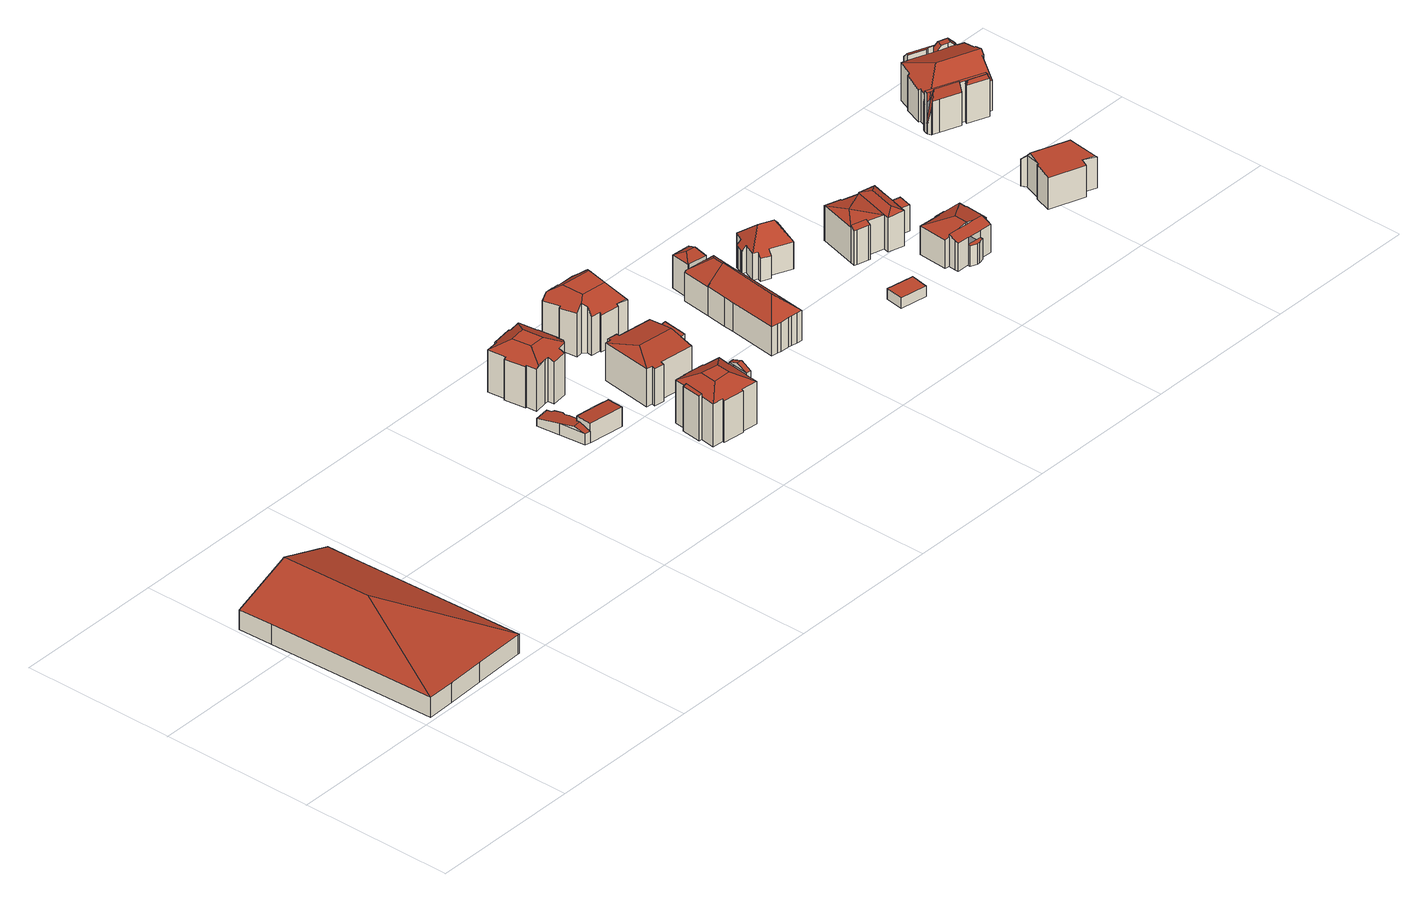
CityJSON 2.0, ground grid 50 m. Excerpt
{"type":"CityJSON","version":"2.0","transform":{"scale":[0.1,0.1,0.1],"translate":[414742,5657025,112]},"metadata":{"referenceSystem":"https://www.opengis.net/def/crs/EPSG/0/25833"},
"CityObjects":{
"building1":{"type":"Building","attributes":{"name":"Universitätsklinikum Carl Gustav Carus Dresden","Dachtyp_tdc":"tdcHipAndGableRoof","Gemeindeschluessel":14612000,"Dachneigung":19.05,"QualitaetDacherkennung":10,"Geometrietyp2DReferenz":"3000","measuredHeight":13.38,"function":"31001_3051","roofType":"5000"},"geometry":[{"type":"Solid","lod":"2","boundaries":[[[[0,1,2,3]],[[1,4,5,2]],[[4,6,7,5]],[[6,8,9,7]],[[8,10,11,9]],[[10,12,13,11]],[[12,14,15,13]],[[14,16,17,15]],[[16,18,19,17]],[[18,20,21,19]],[[20,0,3,21]],[[16,14,12,10,8,6,22]],[[6,4,1,0,22]],[[0,20,18,16,22]],[[3,2,5,7,9,11,13,15,17,19,21]]]],"semantics":{"surfaces":[{"type":"WallSurface"},{"type":"RoofSurface"},{"type":"GroundSurface"}],"values":[[0,0,0,0,0,0,0,0,0,0,0,1,1,1,2]]}}]},
"building2":{"type":"Building","attributes":{"Dachtyp_tdc":"tdcFreeFormRoof","Gemeindeschluessel":14612000,"Dachneigung":10.11,"QualitaetDacherkennung":31,"Geometrietyp2DReferenz":"3000","measuredHeight":4.65,"function":"31001_9998","roofType":"5000"},"geometry":[{"type":"Solid","lod":"2","boundaries":[[[[23,24,25,26]],[[24,27,28,25]],[[27,29,30,28]],[[29,31,32,30]],[[31,33,34,32]],[[33,35,36,34]],[[35,37,38,36]],[[37,39,40,38]],[[39,41,42,40]],[[41,43,44,42]],[[43,45,46,44]],[[45,23,26,46]],[[33,31,29,27,24,23,45,47,48,39,37,35]],[[43,41,48,47]],[[41,39,48]],[[45,43,47]],[[26,25,28,30,32,34,36,38,40,42,44,46]]]],"semantics":{"surfaces":[{"type":"WallSurface"},{"type":"RoofSurface"},{"type":"GroundSurface"}],"values":[[0,0,0,0,0,0,0,0,0,0,0,0,1,1,0,0,2]]}}]},
"building3":{"type":"Building","attributes":{"Dachtyp_tdc":"tdcPolyFlatRoof","Gemeindeschluessel":14612000,"Dachneigung":3.41,"QualitaetDacherkennung":66,"Geometrietyp2DReferenz":"3000","measuredHeight":6.45,"function":"31001_9998","roofType":"2100"},"geometry":[{"type":"Solid","lod":"2","boundaries":[[[[49,50,40,42]],[[50,51,38,40]],[[51,52,53,38]],[[52,54,55,53]],[[54,56,57,55]],[[56,58,59,57]],[[58,60,61,59]],[[60,49,42,61]],[[60,58,56,54,52,51,50,49]],[[42,40,38,53,55,57,59,61]]]],"semantics":{"surfaces":[{"type":"WallSurface"},{"type":"RoofSurface"},{"type":"GroundSurface"}],"values":[[0,0,0,0,0,0,0,0,1,2]]}}]},
"building4":{"type":"Building","attributes":{"Dachtyp_tdc":"tdcFreeFormRoof","Gemeindeschluessel":14612000,"Dachneigung":26.97,"QualitaetDacherkennung":45,"Geometrietyp2DReferenz":"3000","measuredHeight":16.95,"function":"31001_9998","roofType":"5000"},"geometry":[{"type":"Solid","lod":"2","boundaries":[[[[62,63,64,65]],[[63,66,67,64]],[[66,68,69,67]],[[68,70,71,69]],[[70,72,73,71]],[[72,74,75,73]],[[74,76,77,75]],[[76,78,79,77]],[[78,80,81,79]],[[80,82,83,81]],[[82,84,85,83]],[[84,86,87,85]],[[86,88,89,87]],[[88,90,91,89]],[[90,92,93,91]],[[92,94,95,93]],[[94,96,97,95]],[[96,98,99,97]],[[98,100,101,99]],[[100,102,103,101]],[[102,104,105,103]],[[104,62,65,105]],[[104,102,100,98,96,106,107,108,109,62]],[[108,110,111,74,72,70,68,66,63,109]],[[80,78,76,111,110,112,86,84,82]],[[107,106,94,92,90,88,86,112]],[[110,108,107,112]],[[96,94,106]],[[76,74,111]],[[63,62,109]],[[65,64,67,69,71,73,75,77,79,81,83,85,87,89,91,93,95,97,99,101,103,105]]]],"semantics":{"surfaces":[{"type":"WallSurface"},{"type":"RoofSurface"},{"type":"GroundSurface"}],"values":[[0,0,0,0,0,0,0,0,0,0,0,0,0,0,0,0,0,0,0,0,0,0,1,1,1,1,1,0,0,0,2]]}}]},
"building5":{"type":"Building","attributes":{"Gemeindeschluessel":14612000,"Geometrietyp2DReferenz":"3000","function":"31001_9998","roofType":"9999"},"children":["building5-1","building5-2","building5-3"]},
"building5-1":{"type":"BuildingPart","attributes":{"Dachtyp_tdc":"tdcCutTentRoof","Dachneigung":26.34,"QualitaetDacherkennung":52,"Geometrietyp2DReferenz":"3000","measuredHeight":16.93,"roofType":"9999"},"parents":["building5"],"geometry":[{"type":"MultiSurface","lod":"2","boundaries":[[[113,114,115,116]],[[117,118,119,120,121,122]],[[123,124,125,126,127,117,122,128]],[[129,130,131,132,133,123,128,134]],[[120,135,114,113,136,129,134,121]],[[134,128,122,121]],[[115,137,138,139,140,141,142,143,144,145,146,147,148,149,150,151,116]],[[114,135,137,115]],[[135,120,138,137]],[[120,119,139,138]],[[118,117,141,140]],[[117,127,142,141]],[[127,126,143,142]],[[126,125,144,143]],[[125,124,145,144]],[[124,123,146,145]],[[123,133,147,146]],[[133,132,148,147]],[[131,130,149]],[[130,129,150,149]],[[129,136,151,150]],[[136,113,116,151]]],"semantics":{"surfaces":[{"type":"WallSurface"},{"type":"RoofSurface"},{"type":"GroundSurface"}],"values":[0,1,1,1,1,1,2,0,0,0,0,0,0,0,0,0,0,0,0,0,0,0]}}]},
"building5-2":{"type":"BuildingPart","attributes":{"Dachtyp_tdc":"tdcPolyFlatRoof","Dachneigung":24.72,"QualitaetDacherkennung":38,"Geometrietyp2DReferenz":"3000","measuredHeight":15.4,"roofType":"2100"},"parents":["building5"],"geometry":[{"type":"MultiSurface","lod":"2","boundaries":[[[152,153,118,140,154]],[[155,139,119]],[[155,156,157,139]],[[156,152,154,157]],[[156,155,153,152]],[[154,140,139,157]]],"semantics":{"surfaces":[{"type":"WallSurface"},{"type":"RoofSurface"},{"type":"GroundSurface"}],"values":[0,0,0,0,1,2]}}]},
"building5-3":{"type":"BuildingPart","attributes":{"Dachtyp_tdc":"tdcGableRoof","Dachneigung":20.67,"QualitaetDacherkennung":90,"Geometrietyp2DReferenz":"3000","measuredHeight":16.35,"roofType":"3100"},"parents":["building5"],"geometry":[{"type":"MultiSurface","lod":"2","boundaries":[[[158,159,160,161]],[[159,162,149,160]],[[162,131,149]],[[163,158,161,148,132]],[[163,164,165,158]],[[159,165,164,162]],[[158,165,159]],[[162,164,163]],[[161,160,149,148]]],"semantics":{"surfaces":[{"type":"WallSurface"},{"type":"RoofSurface"},{"type":"GroundSurface"}],"values":[0,0,0,0,1,1,0,0,2]}}]},
"building6":{"type":"Building","attributes":{"Gemeindeschluessel":14612000,"Geometrietyp2DReferenz":"3000","function":"31001_9998","roofType":"9999"},"children":["building6-1","building6-2"]},
"building6-1":{"type":"BuildingPart","attributes":{"Dachtyp_tdc":"tdcHipAndGableRoof","Dachneigung":10.16,"QualitaetDacherkennung":40,"Geometrietyp2DReferenz":"3000","measuredHeight":14.16,"roofType":"5000"},"parents":["building6"],"geometry":[{"type":"MultiSurface","lod":"2","boundaries":[[[166,167,168,169]],[[167,170,171,168]],[[170,172,173,174,171]],[[175,176,177]],[[175,178,179,176]],[[178,180,181,179]],[[180,182,183,181]],[[182,184,185,183]],[[184,186,187,185]],[[186,188,189,187]],[[188,190,191,189]],[[190,192,193,191]],[[192,194,195,193]],[[194,166,169,195]],[[190,188,196]],[[188,186,184,182,180,178,175,197,196]],[[197,172,170,167,166,194,192,190,196]],[[169,168,171,174,198,176,179,181,183,185,187,189,191,193,195]]],"semantics":{"surfaces":[{"type":"WallSurface"},{"type":"RoofSurface"},{"type":"GroundSurface"}],"values":[0,0,0,0,0,0,0,0,0,0,0,0,0,0,1,1,1,2]}}]},
"building6-2":{"type":"BuildingPart","attributes":{"Dachtyp_tdc":"tdcPolyFlatRoof","Dachneigung":12.93,"QualitaetDacherkennung":74,"Geometrietyp2DReferenz":"3000","measuredHeight":13.48,"roofType":"2100"},"parents":["building6"],"geometry":[{"type":"MultiSurface","lod":"2","boundaries":[[[199,177,176,200]],[[173,201,202,174]],[[201,199,200,202]],[[201,173,203,177,199]],[[200,176,198,174,202]]],"semantics":{"surfaces":[{"type":"WallSurface"},{"type":"RoofSurface"},{"type":"GroundSurface"}],"values":[0,0,0,1,2]}}]},
"building7":{"type":"Building","attributes":{"Dachtyp_tdc":"tdcFreeFormRoof","Gemeindeschluessel":14612000,"Dachneigung":54.98,"QualitaetDacherkennung":36,"Geometrietyp2DReferenz":"3000","measuredHeight":18.36,"function":"31001_9998","roofType":"5000"},"geometry":[{"type":"Solid","lod":"2","boundaries":[[[[204,205,206,207]],[[205,208,209,206]],[[208,210,211,209]],[[210,212,213,211]],[[212,214,215,213]],[[214,216,217,215]],[[216,218,219,217]],[[218,220,221,219]],[[220,222,223,221]],[[222,224,225,223]],[[224,226,227,225]],[[226,228,229,227]],[[228,230,231,229]],[[230,232,233,231]],[[232,234,235,233]],[[234,236,237,235]],[[236,238,239,237]],[[238,240,241,239]],[[240,242,243,241]],[[242,244,245,243]],[[244,246,247,245]],[[246,204,207,247]],[[248,249,238,236,234,232,230,228,250,251]],[[242,240,249,248,252,253,204,246,244]],[[254,218,216,214,212,210,208,205,253,252,255]],[[222,220,254,255,251,250,226,224]],[[248,251,255,252]],[[220,218,254]],[[205,204,253]],[[228,226,250]],[[240,238,249]],[[207,206,209,211,213,215,217,219,221,223,225,227,229,231,233,235,237,239,241,243,245,247]]]],"semantics":{"surfaces":[{"type":"WallSurface"},{"type":"RoofSurface"},{"type":"GroundSurface"}],"values":[[0,0,0,0,0,0,0,0,0,0,0,0,0,0,0,0,0,0,0,0,0,0,1,1,1,1,1,0,0,0,0,2]]}}]},
"building8":{"type":"Building","attributes":{"name":"Universitätsklinikum Carl Gustav Carus Dresden","Gemeindeschluessel":14612000,"Geometrietyp2DReferenz":"3000","function":"31001_3051","roofType":"9999"},"children":["building8-1","building8-2","building8-3","building8-4"]},
"building8-1":{"type":"BuildingPart","attributes":{"Dachtyp_tdc":"tdcFreeFormRoof","Dachneigung":41.69,"QualitaetDacherkennung":65,"Geometrietyp2DReferenz":"3000","measuredHeight":14.67,"roofType":"5000"},"parents":["building8"],"geometry":[{"type":"MultiSurface","lod":"2","boundaries":[[[256,257,258,259]],[[257,260,261,258]],[[260,262,263,261]],[[262,264,265,263]],[[266,267,268,269]],[[267,270,271,268]],[[270,272,273,271]],[[267,266,264,262,260,274]],[[260,257,256,275,274]],[[275,272,270,267,274]],[[259,258,261,263,265,269,268,271,273,276]]],"semantics":{"surfaces":[{"type":"WallSurface"},{"type":"RoofSurface"},{"type":"GroundSurface"}],"values":[0,0,0,0,0,0,0,1,1,1,2]}}]},
"building8-2":{"type":"BuildingPart","attributes":{"Dachtyp_tdc":"tdcPolyFlatRoof","Dachneigung":0,"QualitaetDacherkennung":63,"Geometrietyp2DReferenz":"3000","measuredHeight":2.6,"roofType":"1000"},"parents":["building8"],"geometry":[{"type":"MultiSurface","lod":"2","boundaries":[[[277,278,279,273]],[[278,280,281,279]],[[280,282,283,281]],[[282,284,285,283]],[[284,286,287,285]],[[286,288,289,287]],[[286,284,282,280,278,277,288]],[[289,273,279,281,283,285,287]]],"semantics":{"surfaces":[{"type":"WallSurface"},{"type":"RoofSurface"},{"type":"GroundSurface"}],"values":[0,0,0,0,0,0,1,2]}}]},
"building8-3":{"type":"BuildingPart","attributes":{"Dachtyp_tdc":"tdcHipAndGableRoof","Dachneigung":10.3,"QualitaetDacherkennung":28,"Geometrietyp2DReferenz":"3000","measuredHeight":12.01,"roofType":"5000"},"parents":["building8"],"geometry":[{"type":"MultiSurface","lod":"2","boundaries":[[[290,291,292,265,264]],[[291,293,294,292]],[[293,295,266,269,294]],[[291,290,296]],[[295,293,297]],[[290,295,297,296]],[[293,291,296,297]],[[269,265,292,294]]],"semantics":{"surfaces":[{"type":"WallSurface"},{"type":"RoofSurface"},{"type":"GroundSurface"}],"values":[0,0,0,1,0,1,1,2]}}]},
"building8-4":{"type":"BuildingPart","attributes":{"Dachtyp_tdc":"tdcHipAndGableRoof","Dachneigung":42.77,"QualitaetDacherkennung":74,"Geometrietyp2DReferenz":"3000","measuredHeight":14.93,"roofType":"5000"},"parents":["building8"],"geometry":[{"type":"MultiSurface","lod":"2","boundaries":[[[298,299,300,289,288]],[[299,301,302,300]],[[301,303,304,302]],[[303,305,306,304]],[[305,307,308,306]],[[307,309,310,308]],[[309,311,312,310]],[[311,313,314,312]],[[313,315,316,314]],[[315,317,256,259,316]],[[311,309,307,305,303,301,299,318]],[[299,298,319,320,318]],[[320,317,315,313,311,318]],[[259,276,273,289,300,302,304,306,308,310,312,314,316]]],"semantics":{"surfaces":[{"type":"WallSurface"},{"type":"RoofSurface"},{"type":"GroundSurface"}],"values":[0,0,0,0,0,0,0,0,0,0,1,1,1,2]}}]},
"building9":{"type":"Building","attributes":{"Dachtyp_tdc":"tdcPolyFlatRoof","Gemeindeschluessel":14612000,"Dachneigung":0,"QualitaetDacherkennung":83,"Geometrietyp2DReferenz":"3000","measuredHeight":3.54,"function":"31001_9998","roofType":"1000"},"geometry":[{"type":"Solid","lod":"2","boundaries":[[[[321,322,323,324]],[[322,325,326,323]],[[325,327,328,326]],[[327,321,324,328]],[[327,325,322,321]],[[324,323,326,328]]]],"semantics":{"surfaces":[{"type":"WallSurface"},{"type":"RoofSurface"},{"type":"GroundSurface"}],"values":[[0,0,0,0,1,2]]}}]},
"building10":{"type":"Building","attributes":{"Dachtyp_tdc":"tdcHipRoof","Gemeindeschluessel":14612000,"Dachneigung":44.24,"QualitaetDacherkennung":67,"Geometrietyp2DReferenz":"3000","measuredHeight":14.17,"function":"31001_9998","roofType":"3200"},"geometry":[{"type":"Solid","lod":"2","boundaries":[[[[329,330,331,332,333,334,335,336,337,338,339]],[[340,329,339,341]],[[338,342,343,344,345,346,341,339]],[[347,348,349,350,351,352,353,354,355,356,357,358,359,360,361,362]],[[343,342,348,347]],[[342,338,349,348]],[[338,337,350,349]],[[337,336,351,350]],[[336,335,352,351]],[[335,334,353,352]],[[334,333,354,353]],[[333,332,355,354]],[[332,331,356,355]],[[331,330,357,356]],[[330,329,358,357]],[[329,340,359,358]],[[340,346,360,359]],[[346,345,361,360]],[[345,344,362,361]],[[344,343,347,362]],[[346,340,341]]]],"semantics":{"surfaces":[{"type":"RoofSurface"},{"type":"GroundSurface"},{"type":"WallSurface"}],"values":[[0,0,0,1,2,2,2,2,2,2,2,2,2,2,2,2,2,2,2,2,0]]}}]},
"building11":{"type":"Building","attributes":{"Gemeindeschluessel":14612000,"Geometrietyp2DReferenz":"3000","function":"31001_9998","roofType":"9999"},"children":["building11-1","building11-2","building11-3","building11-4"]},
"building11-1":{"type":"BuildingPart","attributes":{"Dachtyp_tdc":"tdcPolyFlatRoof","Dachneigung":0,"QualitaetDacherkennung":42,"Geometrietyp2DReferenz":"3000","measuredHeight":8.82,"roofType":"1000"},"parents":["building11"],"geometry":[{"type":"MultiSurface","lod":"2","boundaries":[[[363,364,365,366]],[[364,367,368,365]],[[369,370,371,372]],[[370,373,374,371]],[[373,375,376,374]],[[375,363,366,376]],[[375,373,370,369,377,367,364,363]],[[366,365,368,378,372,371,374,376]],[[377,369,372,378]]],"semantics":{"surfaces":[{"type":"WallSurface"},{"type":"RoofSurface"},{"type":"GroundSurface"}],"values":[0,0,0,0,0,0,1,2,0]}}]},
"building11-2":{"type":"BuildingPart","attributes":{"Dachtyp_tdc":"tdcTentRoof","Dachneigung":10.71,"QualitaetDacherkennung":35,"Geometrietyp2DReferenz":"3000","measuredHeight":12.87,"roofType":"3500"},"parents":["building11"],"geometry":[{"type":"MultiSurface","lod":"2","boundaries":[[[379,380,381,382]],[[380,383,384,381]],[[383,385,386,384]],[[385,387,388,386]],[[387,389,390,388]],[[391,392,393,394]],[[380,379,395]],[[389,387,385,383,380,395]],[[395,391,389]],[[379,392,391,395]],[[382,381,384,386,388,390,394,393]]],"semantics":{"surfaces":[{"type":"WallSurface"},{"type":"RoofSurface"},{"type":"GroundSurface"}],"values":[0,0,0,0,0,0,1,1,1,1,2]}}]},
"building11-3":{"type":"BuildingPart","attributes":{"Dachtyp_tdc":"tdcHipRoof","Dachneigung":23.42,"QualitaetDacherkennung":72,"Geometrietyp2DReferenz":"3000","measuredHeight":12.71,"roofType":"3200"},"parents":["building11"],"geometry":[{"type":"MultiSurface","lod":"2","boundaries":[[[396,397,390,389]],[[396,398,399,397]],[[398,400,378,399]],[[400,377,378]],[[401,368,367]],[[401,402,403,368]],[[402,404,405,403]],[[404,391,394,405]],[[404,402,406]],[[398,396,407]],[[402,401,400,398,407,406]],[[396,389,391,404,406,407]],[[390,397,399,378,368,403,405,394]]],"semantics":{"surfaces":[{"type":"WallSurface"},{"type":"RoofSurface"},{"type":"GroundSurface"}],"values":[0,0,0,0,0,0,0,0,1,1,1,1,2]}}]},
"building11-4":{"type":"BuildingPart","attributes":{"Dachtyp_tdc":"tdcPolyFlatRoof","Dachneigung":21.74,"QualitaetDacherkennung":40,"Geometrietyp2DReferenz":"3000","measuredHeight":12.35,"roofType":"2100"},"parents":["building11"],"geometry":[{"type":"MultiSurface","lod":"2","boundaries":[[[408,409,410,411]],[[409,412,413,410]],[[412,414,415,413]],[[414,416,379,382,415]],[[417,408,411,393,392]],[[417,416,414,412,409,408]],[[411,410,413,415,382,393]]],"semantics":{"surfaces":[{"type":"WallSurface"},{"type":"RoofSurface"},{"type":"GroundSurface"}],"values":[0,0,0,0,0,1,2]}}]},
"building12":{"type":"Building","attributes":{"Gemeindeschluessel":14612000,"Geometrietyp2DReferenz":"3000","function":"31001_9998","roofType":"9999"},"children":["building12-1","building12-2","building12-3","building12-4"]},
"building12-1":{"type":"BuildingPart","attributes":{"Dachtyp_tdc":"tdcPolyFlatRoof","Dachneigung":0,"QualitaetDacherkennung":43,"Geometrietyp2DReferenz":"3000","measuredHeight":6.97,"roofType":"1000"},"parents":["building12"],"geometry":[{"type":"MultiSurface","lod":"2","boundaries":[[[418,419,420,421]],[[419,422,423,420]],[[424,425,426,427]],[[425,428,429,426]],[[428,418,421,429]],[[428,425,424,422,419,418]],[[421,420,423,427,426,429]]],"semantics":{"surfaces":[{"type":"WallSurface"},{"type":"RoofSurface"},{"type":"GroundSurface"}],"values":[0,0,0,0,0,1,2]}}]},
"building12-2":{"type":"BuildingPart","attributes":{"Dachtyp_tdc":"tdcPolyFlatRoof","Dachneigung":21.06,"QualitaetDacherkennung":61,"Geometrietyp2DReferenz":"3000","measuredHeight":10.64,"roofType":"2100"},"parents":["building12"],"geometry":[{"type":"MultiSurface","lod":"2","boundaries":[[[430,431,432,433,434]],[[431,435,436,432]],[[435,437,427,436]],[[437,424,427]],[[438,439,440,423,422]],[[439,441,442,440]],[[441,443,444,442]],[[443,445,446,447,444]],[[445,443,441,439,438,437,435,431,430,448,449,450]],[[433,432,436,427,423,440,442,444,447,451]]],"semantics":{"surfaces":[{"type":"WallSurface"},{"type":"RoofSurface"},{"type":"GroundSurface"}],"values":[0,0,0,0,0,0,0,0,1,2]}}]},
"building12-3":{"type":"BuildingPart","attributes":{"Dachtyp_tdc":"tdcPolyFlatRoof","Dachneigung":49.9,"QualitaetDacherkennung":18,"Geometrietyp2DReferenz":"3000","measuredHeight":8.34,"roofType":"2100"},"parents":["building12"],"geometry":[{"type":"MultiSurface","lod":"2","boundaries":[[[452,453,454,455]],[[453,456,457,454]],[[456,458,459,457]],[[458,460,461,459]],[[460,462,463,461]],[[462,464,465,463]],[[462,460,458,456,453,452,464]],[[465,455,454,457,459,461,463]]],"semantics":{"surfaces":[{"type":"WallSurface"},{"type":"RoofSurface"},{"type":"GroundSurface"}],"values":[0,0,0,0,0,0,1,2]}}]},
"building12-4":{"type":"BuildingPart","attributes":{"Dachtyp_tdc":"tdcHipAndGableRoof","Dachneigung":14.69,"QualitaetDacherkennung":53,"Geometrietyp2DReferenz":"3000","measuredHeight":11.56,"roofType":"5000"},"parents":["building12"],"geometry":[{"type":"MultiSurface","lod":"2","boundaries":[[[466,467,468,469]],[[467,434,433,468]],[[446,470,471,447]],[[470,472,473,471]],[[472,474,452,455,473]],[[475,465,464]],[[475,476,477,465]],[[476,466,469,477]],[[475,474,472,478]],[[472,470,446,450,479,478]],[[479,448,434,467,466,476,475,478]],[[469,468,433,451,447,471,473,455,465,477]]],"semantics":{"surfaces":[{"type":"WallSurface"},{"type":"RoofSurface"},{"type":"GroundSurface"}],"values":[0,0,0,0,0,0,0,0,1,1,1,2]}}]},
"building13":{"type":"Building","attributes":{"Dachtyp_tdc":"tdcFreeFormRoof","Gemeindeschluessel":14612000,"Dachneigung":10.62,"QualitaetDacherkennung":26,"Geometrietyp2DReferenz":"3000","measuredHeight":12.4,"function":"31001_9998","roofType":"5000"},"geometry":[{"type":"Solid","lod":"2","boundaries":[[[[480,481,482,483]],[[481,484,485,482]],[[484,486,487,485]],[[486,488,489,487]],[[488,490,491,489]],[[490,492,493,491]],[[492,494,495,493]],[[494,496,497,495]],[[496,498,499,497]],[[498,500,501,499]],[[500,502,503,501]],[[502,504,505,503]],[[504,506,507,505]],[[506,508,509,507]],[[508,510,511,509]],[[510,512,513,511]],[[512,514,515,513]],[[514,516,517,515]],[[516,518,519,517]],[[518,520,521,519]],[[520,480,483,521]],[[506,504,522,523,524,518,516,514,512,510,508]],[[502,500,498,496,494,492,490,488,525,523,522]],[[480,520,524,523,525,486,484,481]],[[488,486,525]],[[504,502,522]],[[520,518,524]],[[483,482,485,487,489,491,493,495,497,499,501,503,505,507,509,511,513,515,517,519,521]]]],"semantics":{"surfaces":[{"type":"WallSurface"},{"type":"RoofSurface"},{"type":"GroundSurface"}],"values":[[0,0,0,0,0,0,0,0,0,0,0,0,0,0,0,0,0,0,0,0,0,1,1,1,0,0,0,2]]}}]},
"building14":{"type":"Building","attributes":{"Gemeindeschluessel":14612000,"Geometrietyp2DReferenz":"3000","function":"31001_9998","roofType":"9999"},"children":["building14-1","building14-2","building14-3","building14-4","building14-5","building14-6"]},
"building14-1":{"type":"BuildingPart","attributes":{"Dachtyp_tdc":"tdcPolyFlatRoof","Dachneigung":46.62,"QualitaetDacherkennung":19,"Geometrietyp2DReferenz":"3000","measuredHeight":15.03,"roofType":"2100"},"parents":["building14"],"geometry":[{"type":"MultiSurface","lod":"2","boundaries":[[[526,527,528,529]],[[527,530,531,528]],[[530,532,533,534,531]],[[535,526,529,536,537]],[[535,538,532,530,527,526]],[[529,528,531,534,539,536]]],"semantics":{"surfaces":[{"type":"WallSurface"},{"type":"RoofSurface"},{"type":"GroundSurface"}],"values":[0,0,0,0,1,2]}}]},
"building14-2":{"type":"BuildingPart","attributes":{"Dachtyp_tdc":"tdcPolyFlatRoof","Dachneigung":0,"QualitaetDacherkennung":3,"Geometrietyp2DReferenz":"3000","measuredHeight":13.43,"roofType":"1000"},"parents":["building14"],"geometry":[{"type":"MultiSurface","lod":"2","boundaries":[[[540,541,542,543,544,545]],[[546,547,548,549,550,551]],[[552,553,554,555,556,557]],[[552,547,546,541,540,553]],[[555,544,543,558,550,549,559,556]]],"semantics":{"surfaces":[{"type":"WallSurface"},{"type":"RoofSurface"},{"type":"GroundSurface"}],"values":[0,0,0,1,2]}}]},
"building14-3":{"type":"BuildingPart","attributes":{"Dachtyp_tdc":"tdcFreeFormRoof","Dachneigung":80.86,"QualitaetDacherkennung":21,"Geometrietyp2DReferenz":"3000","measuredHeight":14.47,"roofType":"5000"},"parents":["building14"],"geometry":[{"type":"MultiSurface","lod":"2","boundaries":[[[560,561,562,563]],[[561,564,565,562]],[[564,566,567,565]],[[566,551,550,567]],[[542,568,569,543]],[[568,560,563,569]],[[570,551,566,564,561,571]],[[561,560,568,572,571]],[[568,542,572]],[[542,570,571,572]],[[563,562,565,567,550,558,543,569]]],"semantics":{"surfaces":[{"type":"WallSurface"},{"type":"RoofSurface"},{"type":"GroundSurface"}],"values":[0,0,0,0,0,0,1,1,1,1,2]}}]},
"building14-4":{"type":"BuildingPart","attributes":{"Dachtyp_tdc":"tdcCutGableRoof","Dachneigung":3.74,"QualitaetDacherkennung":27,"Geometrietyp2DReferenz":"3000","measuredHeight":14.36,"roofType":"9999"},"parents":["building14"],"geometry":[{"type":"MultiSurface","lod":"2","boundaries":[[[573,574,575,576]],[[533,577,578,534]],[[577,579,580,578]],[[579,581,582,580]],[[581,583,584,582]],[[583,573,576,584]],[[585,586,574,573,583]],[[581,579,577,533,587,588,589]],[[583,581,589,585]],[[576,575,590,591,539,534,578,580,582,584]]],"semantics":{"surfaces":[{"type":"WallSurface"},{"type":"RoofSurface"},{"type":"GroundSurface"}],"values":[0,0,0,0,0,0,1,1,1,2]}}]},
"building14-5":{"type":"BuildingPart","attributes":{"Dachtyp_tdc":"tdcHipAndGableRoof","Dachneigung":20.36,"QualitaetDacherkennung":18,"Geometrietyp2DReferenz":"3000","measuredHeight":16.09,"roofType":"5000"},"parents":["building14"],"geometry":[{"type":"MultiSurface","lod":"2","boundaries":[[[592,593,594,575,574]],[[593,595,596,594]],[[595,597,598,596]],[[597,599,600,598]],[[599,601,602,600]],[[601,603,604,602]],[[603,605,606,604]],[[605,557,556,606]],[[548,607,608,549]],[[607,609,610,608]],[[609,611,612,610]],[[611,613,614,612]],[[613,615,616,614]],[[615,617,618,616]],[[617,619,620,618]],[[619,621,622,620]],[[621,623,624,622]],[[623,537,536,624]],[[621,619,617,615,613,611,609,607,548,625,626]],[[625,557,605,603,601,599,626]],[[599,597,595,593,592,586,627,628,588,629,537,623,621,626]],[[575,594,596,598,600,602,604,606,556,559,549,608,610,612,614,616,618,620,622,624,536,539,591,590]]],"semantics":{"surfaces":[{"type":"WallSurface"},{"type":"RoofSurface"},{"type":"GroundSurface"}],"values":[0,0,0,0,0,0,0,0,0,0,0,0,0,0,0,0,0,0,1,1,1,2]}}]},
"building14-6":{"type":"BuildingPart","attributes":{"Dachtyp_tdc":"tdcFreeFormRoof","Dachneigung":67.05,"QualitaetDacherkennung":11,"Geometrietyp2DReferenz":"3000","measuredHeight":14,"roofType":"5000"},"parents":["building14"],"geometry":[{"type":"MultiSurface","lod":"2","boundaries":[[[554,630,631,555]],[[630,632,633,631]],[[632,545,544,633]],[[634,545,632]],[[635,634,632,630]],[[635,630,554]],[[634,635,554,545]],[[555,631,633,544]]],"semantics":{"surfaces":[{"type":"WallSurface"},{"type":"RoofSurface"},{"type":"GroundSurface"}],"values":[0,0,0,1,1,1,1,2]}}]}
},
"vertices":[
[199,679,150],[389,686,80],[389,686,16],[199,679,16],[393,574,80],[393,574,16],[414,20,80],[414,20,16],[414,19,80],[414,19,16],[410,19,80],[410,19,16],[240,12,81],[240,12,16],[118,7,81],[118,7,16],[26,4,82],[26,4,16],[6,560,82],[6,560,16],[2,672,82],[2,672,16],[210,387,150],
[1264,685,41],[1312,690,41],[1312,690,16],[1264,685,16],[1313,675,43],[1313,675,16],[1320,668,45],[1320,668,16],[1323,643,49],[1323,643,16],[1318,631,51],[1318,631,16],[1319,615,54],[1319,615,16],[1315,576,61],[1315,576,16],[1306,577,61],[1306,577,16],[1299,522,53],[1299,522,16],[1281,525,54],[1281,525,16],[1272,610,54],[1272,610,16],[1277,562,63],[1304,564,63],
[1299,522,81],[1306,577,77],[1315,576,77],[1370,569,77],[1370,569,16],[1395,566,77],[1395,566,16],[1414,563,77],[1414,563,16],[1420,562,77],[1420,562,16],[1414,507,81],[1414,507,16],
[1467,764,158],[1452,747,163],[1452,747,14],[1467,764,14],[1426,744,162],[1426,744,14],[1428,725,153],[1428,725,14],[1377,719,152],[1377,719,14],[1374,739,161],[1374,739,14],[1362,738,161],[1362,738,14],[1319,732,153],[1319,732,14],[1315,767,153],[1315,767,14],[1311,766,151],[1311,766,14],[1301,834,150],[1301,834,14],[1309,835,154],[1309,835,14],[1301,893,154],[1301,893,14],[1344,898,155],[1344,898,14],[1343,905,151],[1343,905,14],[1410,912,154],[1410,912,14],[1411,905,158],[1411,905,14],[1450,910,157],[1450,910,14],[1458,850,158],[1458,850,14],[1463,850,155],[1463,850,14],[1471,786,155],[1471,786,14],[1464,785,158],[1464,785,14],[1448,909,159],[1406,858,183],[1414,791,183],[1456,752,164],[1360,788,184],[1329,734,160],[1353,849,184],
[1607,237,155],[1537,245,156],[1537,245,16],[1607,237,16],[1522,407,160],[1517,364,160],[1508,301,160],[1502,255,160],[1560,299,184],[1566,353,184],[1681,387,158],[1626,394,159],[1627,400,156],[1558,409,156],[1557,403,160],[1623,342,185],[1663,236,157],[1668,276,157],[1668,276,158],[1676,347,158],[1675,347,158],[1618,296,185],[1538,251,159],[1607,242,158],[1538,251,16],[1502,255,16],[1508,301,16],[1517,364,16],[1522,407,16],[1557,403,16],[1558,409,16],[1627,400,16],[1626,394,16],[1681,387,16],[1675,347,16],[1676,347,16],[1668,276,16],[1663,236,16],[1607,242,16],
[1506,366,165],[1517,364,170],[1506,366,16],[1508,301,169],[1498,302,165],[1498,302,16],
[1692,345,165],[1683,274,165],[1683,274,16],[1692,345,16],[1668,276,165],[1676,347,165],[1672,314,179],[1688,312,179],
[1605,690,138],[1603,679,140],[1603,679,14],[1605,690,14],[1715,665,140],[1715,665,14],[1710,621,148],[1710,621,145],[1710,621,14],[1700,541,148],[1700,541,14],[1700,541,145],[1694,497,140],[1694,497,14],[1582,511,140],[1582,511,14],[1581,500,137],[1581,500,14],[1548,504,137],[1548,504,14],[1550,515,140],[1550,515,14],[1531,518,140],[1531,518,14],[1552,685,140],[1552,685,14],[1571,683,140],[1571,683,14],[1572,695,138],[1572,695,14],[1587,593,155],[1704,579,155],[1704,579,14],
[1715,539,149],[1715,539,14],[1725,619,149],[1725,619,14],[1704,579,145],
[1577,934,152],[1626,940,166],[1626,940,14],[1577,934,14],[1627,935,170],[1627,935,14],[1645,937,167],[1645,937,14],[1654,938,165],[1654,938,14],[1717,945,155],[1717,945,14],[1729,931,164],[1729,931,14],[1742,918,174],[1742,918,14],[1759,900,156],[1759,900,14],[1750,826,148],[1750,826,14],[1756,825,141],[1756,825,14],[1750,775,136],[1750,775,14],[1710,780,142],[1710,780,14],[1710,775,135],[1710,775,14],[1647,782,136],[1647,782,14],[1648,787,143],[1648,787,14],[1617,790,143],[1617,790,14],[1619,807,167],[1619,807,14],[1606,819,181],[1606,819,14],[1586,816,159],[1586,816,14],[1579,875,153],[1579,875,14],[1584,875,158],[1584,875,14],[1623,828,198],[1607,818,181],[1746,775,141],[1706,820,198],[1622,899,197],[1596,936,171],[1745,915,176],[1721,889,197],
[1977,682,101],[1988,775,100],[1988,775,5],[1977,682,5],[1993,775,105],[1993,775,5],[2004,774,104],[2004,774,5],[2005,778,101],[2005,778,5],[2069,767,105],[2095,762,106],[2095,762,5],[2069,767,5],[2098,762,103],[2098,762,5],[2086,668,103],[2086,668,5],[2038,712,151],[2033,675,151],[2033,675,5],
[2086,668,31],[2129,662,31],[2129,662,5],[2137,661,31],[2137,661,5],[2129,598,31],[2129,598,5],[2125,561,31],[2125,561,5],[2117,498,31],[2117,498,5],[2067,504,31],[2067,504,5],
[2005,778,117],[2014,840,115],[2014,840,5],[2075,834,115],[2075,834,5],[2069,767,117],[2040,814,125],[2072,809,125],
[2067,504,104],[2055,411,104],[2055,411,5],[2038,413,104],[2038,413,5],[2019,416,103],[2019,416,5],[2008,417,103],[2008,417,5],[1979,420,102],[1979,420,5],[1967,422,102],[1967,422,5],[1946,425,101],[1946,425,5],[1965,579,101],[1965,579,5],[1969,614,101],[1969,614,5],[1977,682,102],[2009,479,154],[2086,668,104],[2033,675,154],
[2418,274,55],[2331,289,55],[2331,289,20],[2418,274,20],[2341,348,55],[2341,348,20],[2429,332,55],[2429,332,20],
[2225,791,98],[2212,763,97],[2201,769,81],[2200,767,81],[2198,762,81],[2191,747,81],[2190,743,81],[2188,739,81],[2199,734,97],[2183,697,96],[2241,729,147],[2338,741,98],[2287,708,147],[2199,690,96],[2193,677,82],[2222,664,82],[2227,677,96],[2296,647,96],[2193,677,6],[2199,690,6],[2183,697,6],[2199,734,6],[2188,739,6],[2190,743,6],[2191,747,6],[2198,762,6],[2200,767,6],[2201,769,6],[2212,763,6],[2225,791,6],[2338,741,6],[2296,647,6],[2227,677,6],[2222,664,6],
[2634,519,99],[2588,532,99],[2588,532,11],[2634,519,11],[2585,532,99],[2585,532,11],[2600,574,99],[2615,570,99],[2615,570,11],[2600,574,11],[2625,567,99],[2625,567,11],[2645,562,99],[2645,562,11],[2596,575,99],[2596,575,11],
[2416,545,128],[2448,663,128],[2448,663,11],[2416,545,11],[2449,668,127],[2449,668,11],[2502,654,125],[2502,654,11],[2501,649,126],[2501,649,11],[2557,634,125],[2557,634,11],[2524,516,125],[2467,532,127],[2467,532,11],[2524,516,11],[2467,595,140],
[2558,638,126],[2558,638,11],[2609,624,128],[2609,624,11],[2596,575,128],[2585,532,128],[2572,485,128],[2572,485,11],[2520,499,125],[2520,499,11],[2555,517,138],[2578,604,138],
[2462,513,127],[2457,515,127],[2457,515,11],[2462,513,11],[2420,525,127],[2420,525,11],[2411,527,127],[2411,527,11],[2416,545,134],[2467,532,134],
[2628,271,85],[2609,279,85],[2609,279,16],[2628,271,16],[2610,287,85],[2610,287,16],[2657,284,85],[2657,276,85],[2657,276,16],[2657,284,16],[2638,270,85],[2638,270,16],
[2700,315,122],[2698,291,113],[2698,291,16],[2700,315,16],[2700,315,113],[2697,281,109],[2697,281,16],[2657,284,109],[2610,287,109],[2610,288,109],[2610,288,16],[2570,290,109],[2570,290,16],[2570,300,113],[2570,300,16],[2572,324,122],[2572,324,114],[2572,324,16],[2668,317,122],[2637,319,122],[2602,322,122],[2637,319,16],
[2637,416,83],[2638,430,99],[2638,430,16],[2637,416,16],[2670,428,99],[2670,428,16],[2670,424,95],[2670,424,16],[2719,421,95],[2719,421,16],[2718,412,84],[2718,412,16],[2718,411,83],[2718,411,16],
[2720,388,108],[2715,314,108],[2715,314,16],[2720,388,16],[2557,325,110],[2557,325,16],[2564,421,110],[2564,421,16],[2637,416,110],[2718,411,109],[2716,388,109],[2716,388,16],[2640,360,131],[2637,319,131],
[3074,261,114],[2961,302,114],[2961,302,9],[3074,261,9],[2979,356,124],[2979,356,9],[2984,355,124],[2984,355,9],[3005,414,113],[3005,414,9],[2996,430,99],[2996,430,9],[3024,445,71],[3024,445,9],[3033,427,87],[3033,427,9],[3071,412,88],[3071,412,9],[3073,416,83],[3073,416,9],[3118,400,82],[3118,400,9],[3116,396,88],[3116,396,9],[3165,378,80],[3165,378,9],[3147,328,94],[3147,328,9],[3151,326,90],[3151,326,9],[3151,325,90],[3151,325,9],[3142,300,97],[3142,300,9],[3139,294,99],[3139,294,9],[3136,295,103],[3136,295,9],[3125,266,112],[3125,266,9],[3082,282,118],[3082,282,9],[3159,381,87],[3116,355,133],[3120,268,118],[2999,398,133],
[3121,958,133],[3186,934,133],[3186,934,5],[3121,958,5],[3182,923,145],[3182,923,5],[3197,918,145],[3197,918,126],[3197,918,5],[3113,939,156],[3113,939,5],[3113,939,133],[3193,908,156],[3193,908,5],
[3134,749,140],[3118,755,140],[3118,755,115],[3118,755,5],[3134,749,5],[3134,749,132],[3023,791,140],[3026,801,140],[3026,801,96],[3026,801,5],[3023,791,5],[3023,791,39],[3202,733,140],[3199,724,140],[3199,724,132],[3199,724,5],[3202,733,5],[3202,733,106],[3034,787,5],[3038,796,5],
[3049,769,114],[3030,776,115],[3030,776,5],[3049,769,5],[3026,777,91],[3026,777,5],[3022,788,39],[3022,788,5],[3114,744,115],[3114,744,5],[3034,787,115],[3037,779,150],[3111,751,150],
[3267,903,128],[3259,883,128],[3259,883,5],[3267,903,5],[3197,917,127],[3197,917,5],[3202,928,127],[3202,928,5],[3220,921,147],[3220,921,5],[3248,910,149],[3248,910,5],[3240,891,149],[3254,885,133],[3193,908,126],[3200,906,133],[3212,901,147],[3240,891,5],[3212,901,5],
[3259,883,133],[3278,876,133],[3278,876,5],[3258,823,154],[3258,823,5],[3262,821,154],[3262,821,5],[3251,791,166],[3251,791,5],[3246,778,154],[3246,778,5],[3241,779,154],[3241,779,5],[3221,726,106],[3221,726,5],[3029,808,98],[3029,808,5],[3038,812,105],[3038,812,5],[3043,810,109],[3043,810,5],[3055,841,114],[3055,841,5],[3050,843,110],[3050,843,5],[3072,902,121],[3072,902,5],[3077,901,125],[3077,901,5],[3095,946,133],[3095,946,5],[3113,938,133],[3113,938,5],[3038,796,106],[3119,842,166],[3240,891,133],[3212,901,133],[3193,908,133],
[3195,713,132],[3195,713,5],[3129,738,132],[3129,738,5],[3137,741,145],[3192,721,145]
]}
